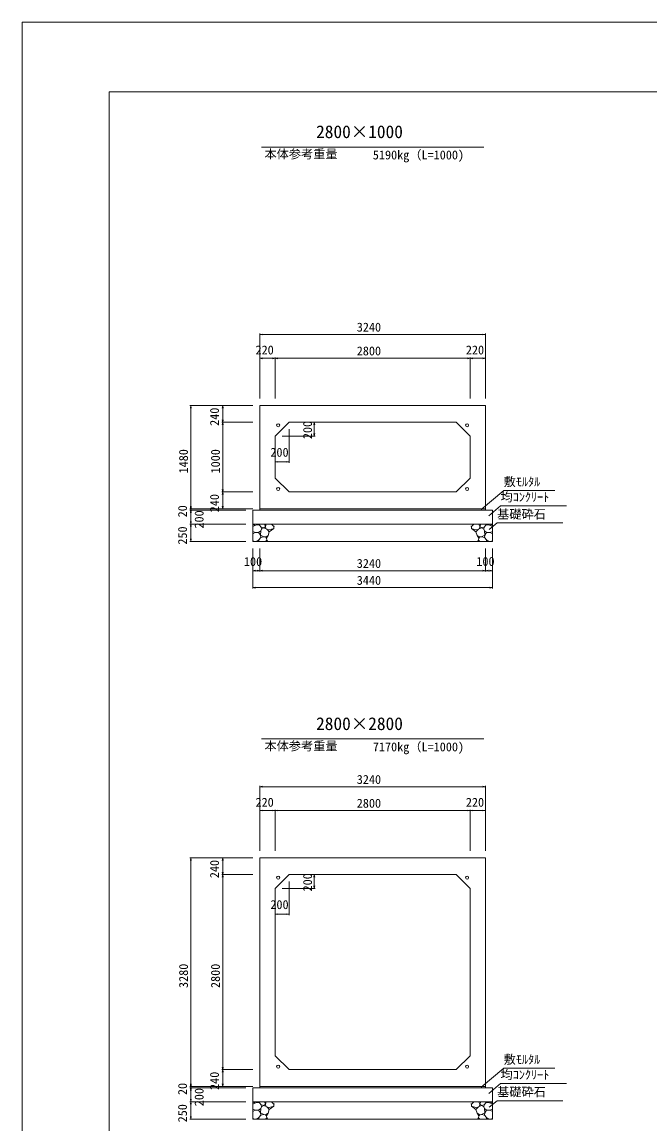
# Model space of a CAD drawing. Units: millimetres on the paper. Extents: x 0 to 841, y 0 to 594.
# Drawn here: x 0 to 180.3, y 277.6 to 594 of the extents above; entities that cross this region are included whole.
import ezdxf
from ezdxf.enums import TextEntityAlignment as Align

# ---------------------------------------------------------------- set-up
doc = ezdxf.new("R2010")
doc.units = ezdxf.units.MM
for name, color, linetype, lineweight in [('D-STR-DIM（寸法）', 7, 'Continuous', 18), ('D-STR-HTXT（旗揚げ）', 4, 'Continuous', 18), ('D-STR-STRn（構造物）', 5, 'Continuous', 18), ('D-STR（構造物外形線）', 1, 'Continuous', 18), ('D-TTL(外枠）', 2, 'Continuous', 18), ('DEFPOINTS_2', 8, 'Continuous', 18)]:
    doc.layers.add(name, color=color, linetype=linetype, lineweight=lineweight)
doc.layers.add('D-STR-TXT（文字）', color=7, linetype='Continuous')
doc.styles.add('ＭＳ ゴシック', font='')
doc.styles.get('ＭＳ ゴシック').set_extended_font_data('MS Gothic')

msp = doc.modelspace()

# ---------------------------------------------------------------- linework, layer by layer
at = {"layer": 'D-STR-DIM（寸法）'}
for p, q in [((68.273, 485.877), (68.273, 504.552)), ((68.273, 504.302), (69.023, 504.427)), ((68.273, 504.302), (68.373, 504.302)), ((69.023, 504.177), (68.273, 504.302)), ((132.973, 504.302), (68.373, 504.302)), ((132.323, 504.427), (133.073, 504.302)), ((133.073, 504.302), (132.323, 504.177)), ((133.073, 504.302), (132.973, 504.302)), ((133.073, 485.877), (133.073, 504.552)), ((68.273, 485.877), (68.273, 497.719)), ((68.273, 497.469), (69.023, 497.594)), ((68.273, 497.469), (68.373, 497.469)), ((69.023, 497.344), (68.273, 497.469)), ((68.373, 497.469), (72.573, 497.469)), ((71.923, 497.594), (72.673, 497.469)), ((72.673, 497.469), (71.923, 497.344)), ((72.673, 497.469), (72.573, 497.469)), ((72.673, 485.877), (72.673, 497.719)), ((72.673, 485.877), (72.673, 497.719)), ((72.673, 497.469), (73.423, 497.594)), ((72.673, 497.469), (72.773, 497.469)), ((73.423, 497.344), (72.673, 497.469)), ((72.773, 497.469), (128.573, 497.469)), ((127.923, 497.594), (128.673, 497.469)), ((128.673, 497.469), (127.923, 497.344)), ((128.673, 497.469), (128.573, 497.469)), ((128.673, 485.877), (128.673, 497.719)), ((128.673, 485.877), (128.673, 497.719)), ((128.673, 497.469), (129.423, 497.594)), ((128.673, 497.469), (128.773, 497.469)), ((129.423, 497.344), (128.673, 497.469)), ((128.773, 497.469), (132.973, 497.469)), ((132.323, 497.594), (133.073, 497.469)), ((133.073, 497.469), (132.323, 497.344)), ((133.073, 497.469), (132.973, 497.469)), ((133.073, 485.877), (133.073, 497.719)), ((66.273, 483.877), (48.206, 483.877)), ((48.331, 483.127), (48.456, 483.877)), ((48.456, 483.877), (48.456, 483.777)), ((48.456, 483.877), (48.581, 483.127)), ((48.456, 483.777), (48.456, 454.377)), ((66.273, 483.877), (57.379, 483.877)), ((57.504, 483.127), (57.629, 483.877)), ((57.629, 483.877), (57.629, 483.777)), ((57.629, 483.877), (57.754, 483.127)), ((57.629, 483.777), (57.629, 479.177)), ((66.273, 479.077), (57.379, 479.077)), ((66.273, 479.077), (57.379, 479.077)), ((57.629, 479.077), (57.504, 479.827)), ((57.504, 478.327), (57.629, 479.077)), ((57.754, 479.827), (57.629, 479.077)), ((57.629, 479.077), (57.629, 479.177)), ((57.629, 479.077), (57.629, 478.977)), ((57.629, 479.077), (57.754, 478.327)), ((57.629, 459.177), (57.629, 478.977)), ((78.673, 479.077), (84.178, 479.077)), ((83.803, 478.327), (83.928, 479.077)), ((83.928, 479.077), (83.928, 478.977)), ((83.928, 479.077), (84.053, 478.327)), ((83.928, 475.177), (83.928, 478.977)), ((74.673, 475.077), (84.178, 475.077)), ((76.673, 477.077), (76.673, 467.479)), ((83.928, 475.077), (83.803, 475.827)), ((84.053, 475.827), (83.928, 475.077)), ((83.928, 475.077), (83.928, 475.177)), ((72.673, 473.077), (72.673, 467.479)), ((72.673, 467.729), (73.423, 467.854)), ((72.673, 467.729), (72.773, 467.729)), ((73.423, 467.604), (72.673, 467.729)), ((76.573, 467.729), (72.773, 467.729)), ((75.923, 467.854), (76.673, 467.729)), ((76.673, 467.729), (75.923, 467.604)), ((76.673, 467.729), (76.573, 467.729)), ((66.273, 459.077), (57.379, 459.077)), ((66.273, 459.077), (57.379, 459.077)), ((57.629, 459.077), (57.504, 459.827)), ((57.504, 458.327), (57.629, 459.077)), ((57.754, 459.827), (57.629, 459.077)), ((57.629, 459.077), (57.629, 459.177)), ((57.629, 459.077), (57.629, 458.977)), ((57.629, 459.077), (57.754, 458.327)), ((57.629, 458.977), (57.629, 454.377)), ((66.273, 454.277), (48.206, 454.277)), ((66.273, 454.277), (48.206, 454.277)), ((64.273, 453.877), (48.206, 453.877)), ((64.273, 453.877), (48.206, 453.877)), ((48.456, 454.277), (48.331, 455.027)), ((48.456, 453.877), (48.331, 454.627)), ((48.331, 453.527), (48.456, 454.277)), ((48.331, 453.127), (48.456, 453.877)), ((48.581, 455.027), (48.456, 454.277)), ((48.581, 454.627), (48.456, 453.877)), ((48.456, 454.277), (48.456, 454.377)), ((48.456, 454.277), (48.456, 454.177)), ((48.456, 454.277), (48.581, 453.527)), ((48.456, 454.177), (48.456, 453.977)), ((48.456, 453.877), (48.456, 453.977)), ((48.456, 453.877), (48.456, 453.777)), ((48.456, 453.877), (48.581, 453.127)), ((48.456, 453.777), (48.456, 449.977)), ((66.273, 454.277), (57.379, 454.277)), ((57.629, 454.277), (57.504, 455.027)), ((57.754, 455.027), (57.629, 454.277)), ((57.629, 454.277), (57.629, 454.377)), ((64.273, 449.877), (48.206, 449.877)), ((64.273, 449.877), (48.206, 449.877)), ((48.456, 449.877), (48.331, 450.627)), ((48.331, 449.127), (48.456, 449.877)), ((48.581, 450.627), (48.456, 449.877)), ((48.456, 449.877), (48.456, 449.977)), ((48.456, 449.877), (48.456, 449.777)), ((48.456, 449.877), (48.581, 449.127)), ((48.456, 449.777), (48.456, 444.977)), ((64.273, 444.877), (48.206, 444.877)), ((48.456, 444.877), (48.331, 445.627)), ((48.581, 445.627), (48.456, 444.877)), ((48.456, 444.877), (48.456, 444.977)), ((66.273, 442.877), (66.273, 431.35)), ((66.273, 442.877), (66.273, 436.214)), ((68.273, 442.877), (68.273, 436.214)), ((68.273, 442.877), (68.273, 436.214)), ((133.073, 442.877), (133.073, 436.214)), ((133.073, 442.877), (133.073, 436.214)), ((135.073, 442.877), (135.073, 436.214)), ((135.073, 442.877), (135.073, 431.35)), ((66.273, 436.464), (67.023, 436.589)), ((66.273, 436.464), (66.373, 436.464)), ((67.023, 436.339), (66.273, 436.464)), ((66.373, 436.464), (68.173, 436.464)), ((67.523, 436.589), (68.273, 436.464)), ((68.273, 436.464), (67.523, 436.339)), ((68.273, 436.464), (68.173, 436.464)), ((68.273, 436.464), (69.023, 436.589)), ((68.273, 436.464), (68.373, 436.464)), ((69.023, 436.339), (68.273, 436.464)), ((68.373, 436.464), (132.973, 436.464)), ((132.323, 436.589), (133.073, 436.464)), ((133.073, 436.464), (132.323, 436.339)), ((133.073, 436.464), (132.973, 436.464)), ((133.073, 436.464), (133.823, 436.589)), ((133.073, 436.464), (133.173, 436.464)), ((133.823, 436.339), (133.073, 436.464)), ((133.173, 436.464), (134.973, 436.464)), ((134.323, 436.589), (135.073, 436.464)), ((135.073, 436.464), (134.323, 436.339)), ((135.073, 436.464), (134.973, 436.464)), ((66.273, 431.6), (67.023, 431.725)), ((66.273, 431.6), (66.373, 431.6)), ((67.023, 431.475), (66.273, 431.6)), ((66.373, 431.6), (134.973, 431.6)), ((134.323, 431.725), (135.073, 431.6)), ((135.073, 431.6), (134.323, 431.475)), ((135.073, 431.6), (134.973, 431.6)), ((68.273, 356.013), (68.273, 374.688)), ((68.273, 374.438), (69.023, 374.563)), ((68.273, 374.438), (68.373, 374.438)), ((69.023, 374.313), (68.273, 374.438)), ((132.973, 374.438), (68.373, 374.438)), ((132.323, 374.563), (133.073, 374.438)), ((133.073, 374.438), (132.323, 374.313)), ((133.073, 374.438), (132.973, 374.438)), ((133.073, 356.013), (133.073, 374.688)), ((68.273, 356.013), (68.273, 367.855)), ((68.273, 367.605), (69.023, 367.73)), ((68.273, 367.605), (68.373, 367.605)), ((69.023, 367.48), (68.273, 367.605)), ((68.373, 367.605), (72.573, 367.605)), ((71.923, 367.73), (72.673, 367.605)), ((72.673, 367.605), (71.923, 367.48)), ((72.673, 367.605), (72.573, 367.605)), ((72.673, 356.013), (72.673, 367.855)), ((72.673, 356.013), (72.673, 367.855)), ((72.673, 367.605), (73.423, 367.73)), ((72.673, 367.605), (72.773, 367.605)), ((73.423, 367.48), (72.673, 367.605)), ((72.773, 367.605), (128.573, 367.605)), ((127.923, 367.73), (128.673, 367.605)), ((128.673, 367.605), (127.923, 367.48)), ((128.673, 367.605), (128.573, 367.605)), ((128.673, 356.013), (128.673, 367.855)), ((128.673, 356.013), (128.673, 367.855)), ((128.673, 367.605), (129.423, 367.73)), ((128.673, 367.605), (128.773, 367.605)), ((129.423, 367.48), (128.673, 367.605)), ((128.773, 367.605), (132.973, 367.605)), ((132.323, 367.73), (133.073, 367.605)), ((133.073, 367.605), (132.323, 367.48)), ((133.073, 367.605), (132.973, 367.605)), ((133.073, 356.013), (133.073, 367.855)), ((66.273, 354.013), (48.206, 354.013)), ((48.331, 353.263), (48.456, 354.013)), ((48.456, 354.013), (48.456, 353.913)), ((48.456, 354.013), (48.581, 353.263)), ((48.456, 353.913), (48.456, 288.513)), ((66.273, 354.013), (57.379, 354.013)), ((57.504, 353.263), (57.629, 354.013)), ((57.629, 354.013), (57.629, 353.913)), ((57.629, 354.013), (57.754, 353.263)), ((57.629, 353.913), (57.629, 349.313)), ((66.273, 349.213), (57.379, 349.213)), ((66.273, 349.213), (57.379, 349.213)), ((57.629, 349.213), (57.504, 349.963)), ((57.504, 348.463), (57.629, 349.213)), ((57.754, 349.963), (57.629, 349.213)), ((57.629, 349.213), (57.629, 349.313)), ((57.629, 349.213), (57.629, 349.113)), ((57.629, 349.213), (57.754, 348.463)), ((57.629, 293.313), (57.629, 349.113)), ((78.673, 349.213), (84.178, 349.213)), ((83.803, 348.463), (83.928, 349.213)), ((83.928, 349.213), (83.928, 349.113)), ((83.928, 349.213), (84.053, 348.463)), ((83.928, 345.313), (83.928, 349.113)), ((74.673, 345.213), (84.178, 345.213)), ((76.673, 347.213), (76.673, 337.615)), ((83.928, 345.213), (83.803, 345.963)), ((84.053, 345.963), (83.928, 345.213)), ((83.928, 345.213), (83.928, 345.313)), ((72.673, 343.213), (72.673, 337.615)), ((72.673, 337.865), (73.423, 337.99)), ((72.673, 337.865), (72.773, 337.865)), ((73.423, 337.74), (72.673, 337.865)), ((76.573, 337.865), (72.773, 337.865)), ((75.923, 337.99), (76.673, 337.865)), ((76.673, 337.865), (75.923, 337.74)), ((76.673, 337.865), (76.573, 337.865)), ((66.273, 293.213), (57.379, 293.213)), ((66.273, 293.213), (57.379, 293.213)), ((57.629, 293.213), (57.504, 293.963)), ((57.504, 292.463), (57.629, 293.213)), ((57.754, 293.963), (57.629, 293.213)), ((57.629, 293.213), (57.629, 293.313)), ((57.629, 293.213), (57.629, 293.113)), ((57.629, 293.213), (57.754, 292.463)), ((57.629, 293.113), (57.629, 288.513)), ((66.273, 288.413), (48.206, 288.413)), ((66.273, 288.413), (48.206, 288.413)), ((64.273, 288.013), (48.206, 288.013)), ((64.273, 288.013), (48.206, 288.013)), ((48.456, 288.413), (48.331, 289.163)), ((48.456, 288.013), (48.331, 288.763)), ((48.331, 287.663), (48.456, 288.413)), ((48.331, 287.263), (48.456, 288.013)), ((48.581, 289.163), (48.456, 288.413)), ((48.581, 288.763), (48.456, 288.013)), ((48.456, 288.413), (48.456, 288.513)), ((48.456, 288.413), (48.456, 288.313)), ((48.456, 288.413), (48.581, 287.663)), ((48.456, 288.313), (48.456, 288.113)), ((48.456, 288.013), (48.456, 288.113)), ((48.456, 288.013), (48.456, 287.913)), ((48.456, 288.013), (48.581, 287.263)), ((48.456, 287.913), (48.456, 284.113)), ((66.273, 288.413), (57.379, 288.413)), ((57.629, 288.413), (57.504, 289.163)), ((57.754, 289.163), (57.629, 288.413)), ((57.629, 288.413), (57.629, 288.513)), ((48.456, 284.013), (48.331, 284.763)), ((48.581, 284.763), (48.456, 284.013)), ((64.273, 284.013), (48.206, 284.013)), ((64.273, 284.013), (48.206, 284.013)), ((48.331, 283.263), (48.456, 284.013)), ((48.456, 284.013), (48.456, 284.113)), ((48.456, 284.013), (48.456, 283.913)), ((48.456, 284.013), (48.581, 283.263)), ((48.456, 283.913), (48.456, 279.113)), ((64.273, 279.013), (48.206, 279.013)), ((48.456, 279.013), (48.331, 279.763)), ((48.581, 279.763), (48.456, 279.013)), ((48.456, 279.013), (48.456, 279.113))]:
    msp.add_line(p, q, dxfattribs=at)
at = {"layer": 'D-STR-HTXT（旗揚げ）'}
for p, q in [((68.781, 558.12), (132.565, 558.12)), ((131.829, 454.033), (138.307, 459.475)), ((152.968, 459.475), (138.307, 459.475)), ((134.046, 452.262), (137.394, 455.076)), ((156.32, 455.076), (137.394, 455.076)), ((134.165, 448.273), (136.419, 450.167)), ((155.283, 450.167), (136.419, 450.167)), ((68.781, 388.169), (132.565, 388.169)), ((131.829, 288.169), (138.307, 293.611)), ((152.968, 293.611), (138.307, 293.611)), ((134.046, 286.398), (137.394, 289.212)), ((156.32, 289.212), (137.394, 289.212)), ((134.165, 282.409), (136.419, 284.303)), ((155.283, 284.303), (136.419, 284.303))]:
    msp.add_line(p, q, dxfattribs=at)
at = {"layer": 'D-STR-STRn（構造物）'}
for p, q in [((66.273, 453.877), (135.073, 453.877)), ((66.273, 453.877), (66.273, 444.877)), ((68.273, 454.277), (68.273, 453.877)), ((133.073, 454.277), (133.073, 453.877)), ((135.073, 453.877), (135.073, 444.877)), ((66.273, 449.877), (135.073, 449.877)), ((66.805, 449.482), (66.273, 449.169)), ((66.805, 449.482), (66.474, 449.877)), ((67.39, 449.671), (66.805, 449.482)), ((67.39, 449.671), (67.582, 449.877)), ((68.199, 449.541), (67.39, 449.671)), ((68.199, 449.541), (68.18, 449.877)), ((68.686, 449.009), (68.199, 449.541)), ((69.634, 449.877), (69.861, 449.159)), ((69.861, 449.159), (70.141, 449.877)), ((71.636, 449.877), (72.282, 449.157)), ((72.282, 449.157), (72.501, 449.266)), ((129.064, 449.157), (128.846, 449.266)), ((129.711, 449.877), (129.064, 449.157)), ((131.485, 449.159), (131.205, 449.877)), ((131.712, 449.877), (131.485, 449.159)), ((132.66, 449.009), (133.148, 449.541)), ((133.148, 449.541), (133.166, 449.877)), ((133.148, 449.541), (133.956, 449.671)), ((133.956, 449.671), (133.765, 449.877)), ((133.956, 449.671), (134.541, 449.482)), ((134.541, 449.482), (134.873, 449.877)), ((134.541, 449.482), (135.073, 449.169)), ((66.921, 447.468), (66.273, 447.741)), ((66.273, 447.1), (66.921, 447.468)), ((66.921, 447.468), (67.94, 447.451)), ((67.94, 447.451), (68.539, 447.917)), ((68.469, 446.717), (67.94, 447.451)), ((68.469, 446.717), (68.539, 447.917)), ((68.532, 446.041), (68.469, 446.717)), ((68.469, 446.717), (69.462, 446.179)), ((69.462, 446.179), (68.532, 446.041)), ((68.539, 447.917), (68.775, 448.389)), ((68.775, 448.389), (68.686, 449.009)), ((69.459, 448.743), (68.686, 449.009)), ((68.775, 448.389), (69.459, 448.743)), ((69.861, 449.159), (69.459, 448.743)), ((69.459, 448.743), (70.286, 448.437)), ((69.881, 446.148), (69.462, 446.179)), ((69.861, 449.159), (70.018, 448.537)), ((70.642, 446.624), (69.881, 446.148)), ((69.881, 446.148), (70.198, 445.823)), ((70.198, 445.823), (70.642, 446.624)), ((70.286, 448.437), (70.592, 448.147)), ((70.439, 448.292), (71, 448.238)), ((70.592, 448.147), (71.006, 447.596)), ((71.006, 447.596), (70.642, 446.624)), ((71, 448.238), (72.282, 448.566)), ((71.006, 447.596), (72.282, 448.566)), ((72.282, 449.157), (72.282, 448.566)), ((72.282, 448.566), (72.307, 448.56)), ((129.064, 448.566), (129.039, 448.56)), ((129.064, 449.157), (129.064, 448.566)), ((130.346, 448.238), (129.064, 448.566)), ((130.341, 447.596), (129.064, 448.566)), ((130.754, 448.147), (130.341, 447.596)), ((130.341, 447.596), (130.704, 446.624)), ((130.907, 448.292), (130.346, 448.238)), ((131.149, 445.823), (130.704, 446.624)), ((130.704, 446.624), (131.465, 446.148)), ((131.06, 448.437), (130.754, 448.147)), ((131.887, 448.743), (131.06, 448.437)), ((131.465, 446.148), (131.149, 445.823)), ((131.485, 449.159), (131.329, 448.537)), ((131.465, 446.148), (131.885, 446.179)), ((131.485, 449.159), (131.887, 448.743)), ((132.878, 446.717), (131.885, 446.179)), ((131.885, 446.179), (132.814, 446.041)), ((131.887, 448.743), (132.66, 449.009)), ((132.572, 448.389), (131.887, 448.743)), ((132.572, 448.389), (132.66, 449.009)), ((132.807, 447.917), (132.572, 448.389)), ((132.878, 446.717), (132.807, 447.917)), ((133.407, 447.451), (132.807, 447.917)), ((132.814, 446.041), (132.878, 446.717)), ((132.878, 446.717), (133.407, 447.451)), ((134.425, 447.468), (133.407, 447.451)), ((134.425, 447.468), (135.073, 447.741)), ((135.073, 447.1), (134.425, 447.468)), ((66.487, 444.877), (66.273, 445.322)), ((66.273, 444.877), (135.073, 444.877)), ((67.3, 444.969), (66.921, 444.877)), ((67.3, 444.969), (67.982, 445.343)), ((67.928, 444.993), (67.3, 444.969)), ((68.191, 444.877), (67.928, 444.993)), ((67.982, 445.343), (68.532, 446.041)), ((67.982, 445.343), (67.995, 444.995)), ((69.94, 444.877), (70.316, 445.254)), ((70.316, 445.254), (70.198, 445.823)), ((70.316, 445.254), (70.511, 445.072)), ((131.03, 445.254), (130.835, 445.072)), ((131.03, 445.254), (131.149, 445.823)), ((131.407, 444.877), (131.03, 445.254)), ((133.364, 445.343), (132.814, 446.041)), ((133.156, 444.877), (133.418, 444.993)), ((133.364, 445.343), (133.351, 444.995)), ((134.047, 444.969), (133.364, 445.343)), ((133.418, 444.993), (134.047, 444.969)), ((134.047, 444.969), (134.426, 444.877)), ((134.86, 444.877), (135.073, 445.322)), ((66.273, 288.013), (135.073, 288.013)), ((66.273, 288.013), (66.273, 279.013)), ((68.273, 288.413), (68.273, 288.013)), ((133.073, 288.413), (133.073, 288.013)), ((135.073, 288.013), (135.073, 279.013)), ((66.273, 284.013), (135.073, 284.013)), ((66.805, 283.618), (66.273, 283.305)), ((66.921, 281.604), (66.273, 281.877)), ((66.273, 281.235), (66.921, 281.604)), ((66.805, 283.618), (66.474, 284.013)), ((67.39, 283.807), (66.805, 283.618)), ((66.921, 281.604), (67.94, 281.587)), ((67.39, 283.807), (67.582, 284.013)), ((68.199, 283.677), (67.39, 283.807)), ((67.94, 281.587), (68.539, 282.053)), ((68.469, 280.853), (67.94, 281.587)), ((68.199, 283.677), (68.18, 284.013)), ((68.686, 283.145), (68.199, 283.677)), ((68.469, 280.853), (68.539, 282.053)), ((68.539, 282.053), (68.775, 282.525)), ((68.775, 282.525), (68.686, 283.145)), ((69.459, 282.879), (68.686, 283.145)), ((68.775, 282.525), (69.459, 282.879)), ((69.861, 283.295), (69.459, 282.879)), ((69.459, 282.879), (70.286, 282.573)), ((69.634, 284.013), (69.861, 283.295)), ((69.861, 283.295), (70.141, 284.013)), ((69.861, 283.295), (70.018, 282.672)), ((70.286, 282.573), (70.592, 282.282)), ((70.439, 282.428), (71, 282.374)), ((70.592, 282.282), (71.006, 281.732)), ((71.006, 281.732), (70.642, 280.76)), ((71, 282.374), (72.282, 282.702)), ((71.006, 281.732), (72.282, 282.702)), ((71.636, 284.013), (72.282, 283.293)), ((72.282, 283.293), (72.501, 283.402)), ((72.282, 283.293), (72.282, 282.702)), ((72.282, 282.702), (72.307, 282.696)), ((129.064, 283.293), (128.846, 283.402)), ((129.064, 282.702), (129.039, 282.696)), ((129.711, 284.013), (129.064, 283.293)), ((129.064, 283.293), (129.064, 282.702)), ((130.346, 282.374), (129.064, 282.702)), ((130.341, 281.732), (129.064, 282.702)), ((130.754, 282.282), (130.341, 281.732)), ((130.341, 281.732), (130.704, 280.76)), ((130.907, 282.428), (130.346, 282.374)), ((131.06, 282.573), (130.754, 282.282)), ((131.887, 282.879), (131.06, 282.573)), ((131.485, 283.295), (131.205, 284.013)), ((131.485, 283.295), (131.329, 282.672)), ((131.712, 284.013), (131.485, 283.295)), ((131.485, 283.295), (131.887, 282.879)), ((131.887, 282.879), (132.66, 283.145)), ((132.572, 282.525), (131.887, 282.879)), ((132.572, 282.525), (132.66, 283.145)), ((132.807, 282.053), (132.572, 282.525)), ((132.66, 283.145), (133.148, 283.677)), ((132.878, 280.853), (132.807, 282.053)), ((133.407, 281.587), (132.807, 282.053)), ((132.878, 280.853), (133.407, 281.587)), ((133.148, 283.677), (133.166, 284.013)), ((133.148, 283.677), (133.956, 283.807)), ((134.425, 281.604), (133.407, 281.587)), ((133.956, 283.807), (133.765, 284.013)), ((133.956, 283.807), (134.541, 283.618)), ((134.425, 281.604), (135.073, 281.877)), ((135.073, 281.235), (134.425, 281.604)), ((134.541, 283.618), (134.873, 284.013)), ((134.541, 283.618), (135.073, 283.305)), ((66.487, 279.013), (66.273, 279.458)), ((66.273, 279.013), (135.073, 279.013)), ((67.3, 279.105), (66.921, 279.013)), ((67.3, 279.105), (67.982, 279.479)), ((67.928, 279.128), (67.3, 279.105)), ((68.191, 279.013), (67.928, 279.128)), ((67.982, 279.479), (68.532, 280.177)), ((67.982, 279.479), (67.995, 279.131)), ((68.532, 280.177), (68.469, 280.853)), ((68.469, 280.853), (69.462, 280.315)), ((69.462, 280.315), (68.532, 280.177)), ((69.881, 280.284), (69.462, 280.315)), ((70.642, 280.76), (69.881, 280.284)), ((69.881, 280.284), (70.198, 279.959)), ((69.94, 279.013), (70.316, 279.39)), ((70.198, 279.959), (70.642, 280.76)), ((70.316, 279.39), (70.198, 279.959)), ((70.316, 279.39), (70.511, 279.208)), ((131.149, 279.959), (130.704, 280.76)), ((130.704, 280.76), (131.465, 280.284)), ((131.03, 279.39), (130.835, 279.208)), ((131.03, 279.39), (131.149, 279.959)), ((131.407, 279.013), (131.03, 279.39)), ((131.465, 280.284), (131.149, 279.959)), ((131.465, 280.284), (131.885, 280.315)), ((132.878, 280.853), (131.885, 280.315)), ((131.885, 280.315), (132.814, 280.177)), ((132.814, 280.177), (132.878, 280.853)), ((133.364, 279.479), (132.814, 280.177)), ((133.156, 279.013), (133.418, 279.128)), ((133.364, 279.479), (133.351, 279.131)), ((134.047, 279.105), (133.364, 279.479)), ((133.418, 279.128), (134.047, 279.105)), ((134.047, 279.105), (134.426, 279.013)), ((134.86, 279.013), (135.073, 279.458))]:
    msp.add_line(p, q, dxfattribs=at)
at = {"layer": 'D-STR（構造物外形線）'}
for p, q in [((133.073, 483.877), (68.273, 483.877)), ((68.273, 483.877), (68.273, 454.277)), ((133.073, 454.277), (133.073, 483.877)), ((76.673, 479.077), (72.673, 475.077)), ((124.673, 479.077), (76.673, 479.077)), ((128.673, 475.077), (124.673, 479.077)), ((72.673, 475.077), (72.673, 463.077)), ((128.673, 463.077), (128.673, 475.077)), ((72.673, 463.077), (76.673, 459.077)), ((128.673, 463.077), (124.673, 459.077)), ((76.673, 459.077), (124.673, 459.077)), ((68.273, 454.277), (133.073, 454.277)), ((133.073, 354.013), (68.273, 354.013)), ((68.273, 354.013), (68.273, 288.413)), ((133.073, 288.413), (133.073, 354.013)), ((76.673, 349.213), (72.673, 345.213)), ((124.673, 349.213), (76.673, 349.213)), ((128.673, 345.213), (124.673, 349.213)), ((72.673, 345.213), (72.673, 297.213)), ((128.673, 297.213), (128.673, 345.213)), ((72.673, 297.213), (76.673, 293.213)), ((128.673, 297.213), (124.673, 293.213)), ((76.673, 293.213), (124.673, 293.213)), ((68.273, 288.413), (133.073, 288.413))]:
    msp.add_line(p, q, dxfattribs=at)
for centre in [(73.542, 478.209), (127.805, 478.209), (73.542, 459.946), (127.805, 459.946), (73.542, 348.345), (127.805, 348.345), (73.542, 294.082), (127.805, 294.082)]:
    msp.add_circle(centre, 0.44, dxfattribs=at)
at = {"layer": 'D-TTL(外枠）'}
for p, q in [((25, 574), (820, 574)), ((25, 20), (25, 574))]:
    msp.add_line(p, q, dxfattribs=at)
at = {"layer": 'DEFPOINTS_2'}
for p, q in [((0, 0), (0, 594)), ((0, 594), (841, 594))]:
    msp.add_line(p, q, dxfattribs=at)

# ---------------------------------------------------------------- texts
at = {"layer": 'D-STR-DIM（寸法）', "style": 'ＭＳ ゴシック'}
for s, p in [('3240', (96.116, 504.352)), ('220', (67.044, 497.794)), ('2800', (96.107, 497.519)), ('220', (127.444, 497.794)), ('200', (71.301, 468.424)), ('100', (63.721, 437.04)), ('3240', (96.116, 436.514)), ('100', (130.45, 437.081)), ('3440', (96.116, 431.65)), ('3240', (96.116, 374.488)), ('220', (67.044, 367.93)), ('2800', (96.107, 367.655)), ('220', (127.444, 367.93)), ('200', (71.301, 338.559))]:
    msp.add_text(s, height=2.566, dxfattribs=at).set_placement(p, align=Align.BOTTOM_LEFT)
for s, p in [('240', (57.304, 478.049)), ('200', (84.02, 474.247)), ('1480', (48.406, 464.396)), ('1000', (57.579, 464.396)), ('240', (57.304, 453.249)), ('20', (48.131, 451.786)), ('200', (52.893, 448.569)), ('250', (48.131, 443.949)), ('240', (57.304, 348.184)), ('200', (84.02, 344.383)), ('3280', (48.406, 316.656)), ('2800', (57.579, 316.647)), ('240', (57.304, 287.384)), ('20', (48.131, 285.921)), ('200', (52.893, 282.704)), ('250', (48.131, 278.084))]:
    msp.add_text(s, height=2.566, rotation=90, dxfattribs=at).set_placement(p, align=Align.BOTTOM_LEFT)
at = {"layer": 'D-STR-TXT（文字）', "style": 'ＭＳ ゴシック'}
for s, height, p in [('2800×1000', 3.666, (84.43, 559.569)), ('本体参考重量', 2.566, (69.612, 554.053)), ('5190kg（L=1000)', 2.566, (100.732, 553.789)), ('敷ﾓﾙﾀﾙ', 2.566, (138.307, 459.975)), ('均ｺﾝｸﾘｰﾄ', 2.566, (137.394, 455.576)), ('基礎砕石', 2.566, (136.419, 450.667)), ('2800×2800', 3.666, (84.43, 389.617)), ('本体参考重量', 2.566, (69.612, 384.102)), ('7170kg（L=1000)', 2.566, (100.732, 383.838)), ('敷ﾓﾙﾀﾙ', 2.566, (138.307, 294.111)), ('均ｺﾝｸﾘｰﾄ', 2.566, (137.394, 289.712)), ('基礎砕石', 2.566, (136.419, 284.803))]:
    msp.add_text(s, height=height, dxfattribs=at).set_placement(p, align=Align.BOTTOM_LEFT)

doc.saveas('drawing.dxf')
